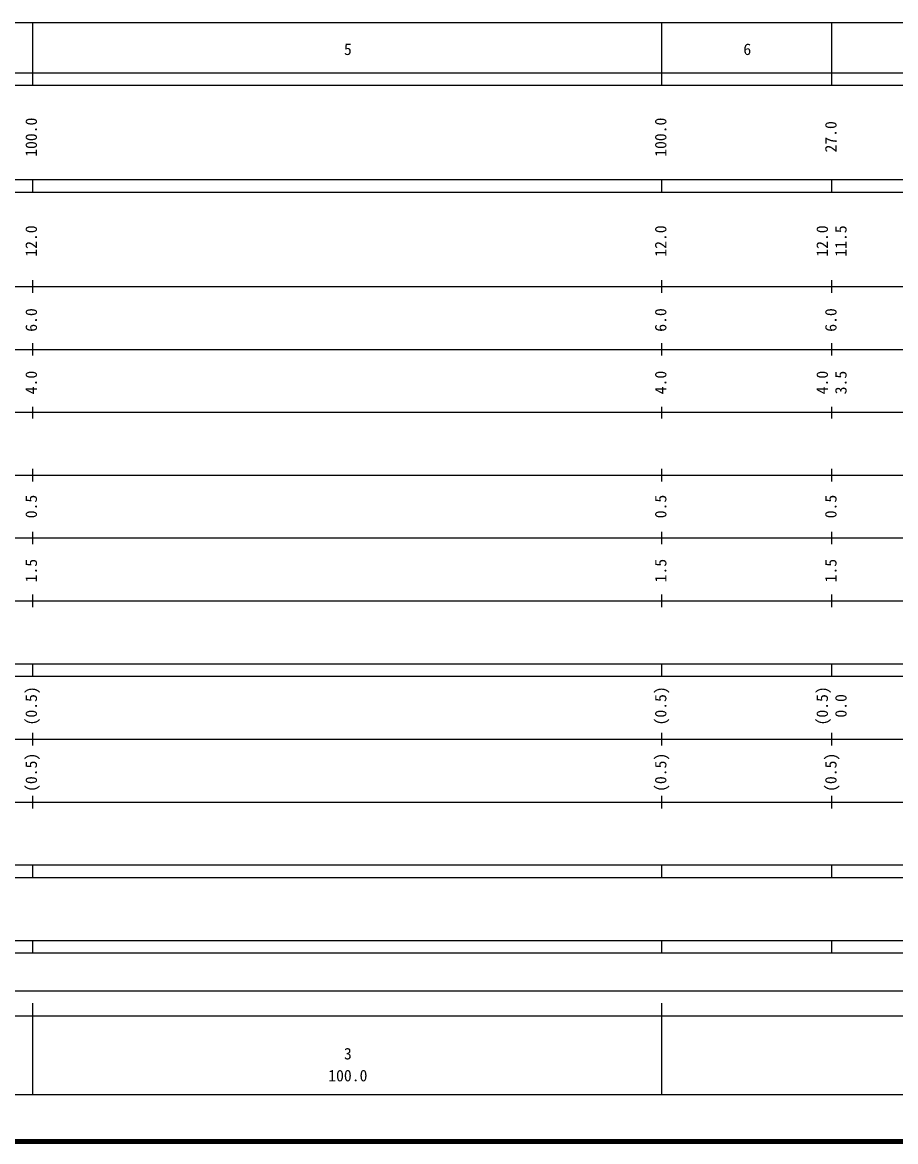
# Model space of a CAD drawing. Units: millimetres, scale not verified. Extents: x 40000 to 680000, y 20000 to 380000.
# Drawn here: x 266320 to 405142, y 20000 to 198000 of the extents above; entities that cross this region are included whole.
import ezdxf
from ezdxf.enums import TextEntityAlignment as Align

# ---------------------------------------------------------------- set-up
doc = ezdxf.new("R2010")
doc.units = ezdxf.units.MM
doc.header["$LTSCALE"] = 1000
doc.layers.add('M-TTL', color=2, linetype='Continuous', lineweight=140)
doc.layers.add('M-TTL-BAND', color=7, linetype='Continuous', lineweight=25)
doc.styles.add('ＭＳ ゴシック', font='')
doc.styles.get('ＭＳ ゴシック').set_extended_font_data('MS Gothic')

msp = doc.modelspace()

# ---------------------------------------------------------------- linework, layer by layer
at = {"layer": 'M-TTL'}
msp.add_line((40000, 20000), (680000, 20000), dxfattribs=at)
at = {"layer": 'M-TTL-BAND'}
for p, q in [((68000, 198000), (579000, 198000)), ((268000, 188000), (268000, 198000)), ((268000, 196835), (268000, 198000)), ((368000, 191478), (368000, 198000)), ((395000, 188000), (395000, 198000)), ((368000, 188000), (368000, 191478)), ((40000, 190000), (579000, 190000)), ((40000, 188000), (579000, 188000)), ((40000, 173000), (579000, 173000)), ((268000, 171000), (268000, 173000)), ((368000, 171000), (368000, 173000)), ((395000, 171000), (395000, 173000)), ((40000, 171000), (579000, 171000)), ((268000, 155000), (268000, 157000)), ((368000, 155000), (368000, 157000)), ((395000, 155000), (395000, 157000)), ((40000, 156000), (579000, 156000)), ((46000, 146000), (579000, 146000)), ((268000, 145000), (268000, 147000)), ((368000, 145000), (368000, 147000)), ((395000, 145000), (395000, 147000)), ((52000, 136000), (579000, 136000)), ((268000, 135000), (268000, 136832)), ((368000, 135000), (368000, 136832)), ((395000, 135000), (395000, 136832)), ((268000, 125000), (268000, 127000)), ((368000, 125000), (368000, 127000)), ((395000, 125000), (395000, 127000)), ((46000, 126000), (579000, 126000)), ((52000, 116000), (579000, 116000)), ((268000, 115000), (268000, 117000)), ((368000, 115000), (368000, 117000)), ((395000, 115000), (395000, 117000)), ((268000, 105000), (268000, 107000)), ((368000, 105000), (368000, 107000)), ((395000, 105000), (395000, 107000)), ((46000, 106000), (579000, 106000)), ((40000, 96000), (579000, 96000)), ((268000, 94000), (268000, 96000)), ((368000, 94000), (368000, 96000)), ((395000, 94000), (395000, 96000)), ((40000, 94000), (579000, 94000)), ((49000, 84000), (579000, 84000)), ((268000, 83000), (268000, 85000)), ((368000, 83000), (368000, 85000)), ((395000, 83000), (395000, 85000)), ((268000, 73000), (268000, 75000)), ((368000, 73000), (368000, 75000)), ((395000, 73000), (395000, 75000)), ((40000, 74000), (579000, 74000)), ((40000, 64000), (579000, 64000)), ((268000, 62000), (268000, 64000)), ((368000, 62000), (368000, 64000)), ((395000, 62000), (395000, 64000)), ((40000, 62000), (579000, 62000)), ((40000, 52000), (579000, 52000)), ((268000, 50000), (268000, 52000)), ((368000, 50000), (368000, 52000)), ((395000, 50000), (395000, 52000)), ((40000, 50000), (579000, 50000)), ((70506, 44000), (564896, 44000)), ((268000, 27500), (268000, 42000)), ((368000, 27500), (368000, 42000)), ((40000, 40000), (579000, 40000)), ((68000, 27500), (579000, 27500))]:
    msp.add_line(p, q, dxfattribs=at)

# ---------------------------------------------------------------- texts
at = {"layer": 'M-TTL-BAND', "style": 'ＭＳ ゴシック'}
for s, p in [('5', (317437, 192262)), ('6', (380937, 192262)), ('3', (317437, 32523)), ('100.0', (314937, 29033))]:
    msp.add_text(s, height=1833, dxfattribs=at).set_placement(p, align=Align.BOTTOM_LEFT)
for s, p in [('100.0', (269184, 176616)), ('100.0', (369249, 176616)), ('27.0', (396303, 177301)), ('12.0', (269184, 160733)), ('12.0', (369249, 160733)), ('12.0', (394932, 160733)), ('11.5', (397902, 160733)), ('6.0', (269184, 148796)), ('6.0', (369249, 148796)), ('6.0', (396303, 148796)), ('4.0', (269184, 138848)), ('4.0', (369249, 138848)), ('4.0', (394932, 138848)), ('3.5', (397902, 138848)), ('0.5', (269184, 119133)), ('0.5', (369249, 119133)), ('0.5', (396303, 119133)), ('1.5', (269184, 108937)), ('1.5', (369249, 108937)), ('1.5', (396303, 108937)), ('(0.5)', (269184, 86181)), ('(0.5)', (369249, 86181)), ('(0.5)', (394932, 86181)), (' 0.0 ', (397902, 86181)), ('(0.5)', (269184, 75611)), ('(0.5)', (369249, 75611)), ('(0.5)', (396303, 75611))]:
    msp.add_text(s, height=1833, rotation=90, dxfattribs=at).set_placement(p, align=Align.BOTTOM_LEFT)

doc.saveas('drawing.dxf')
